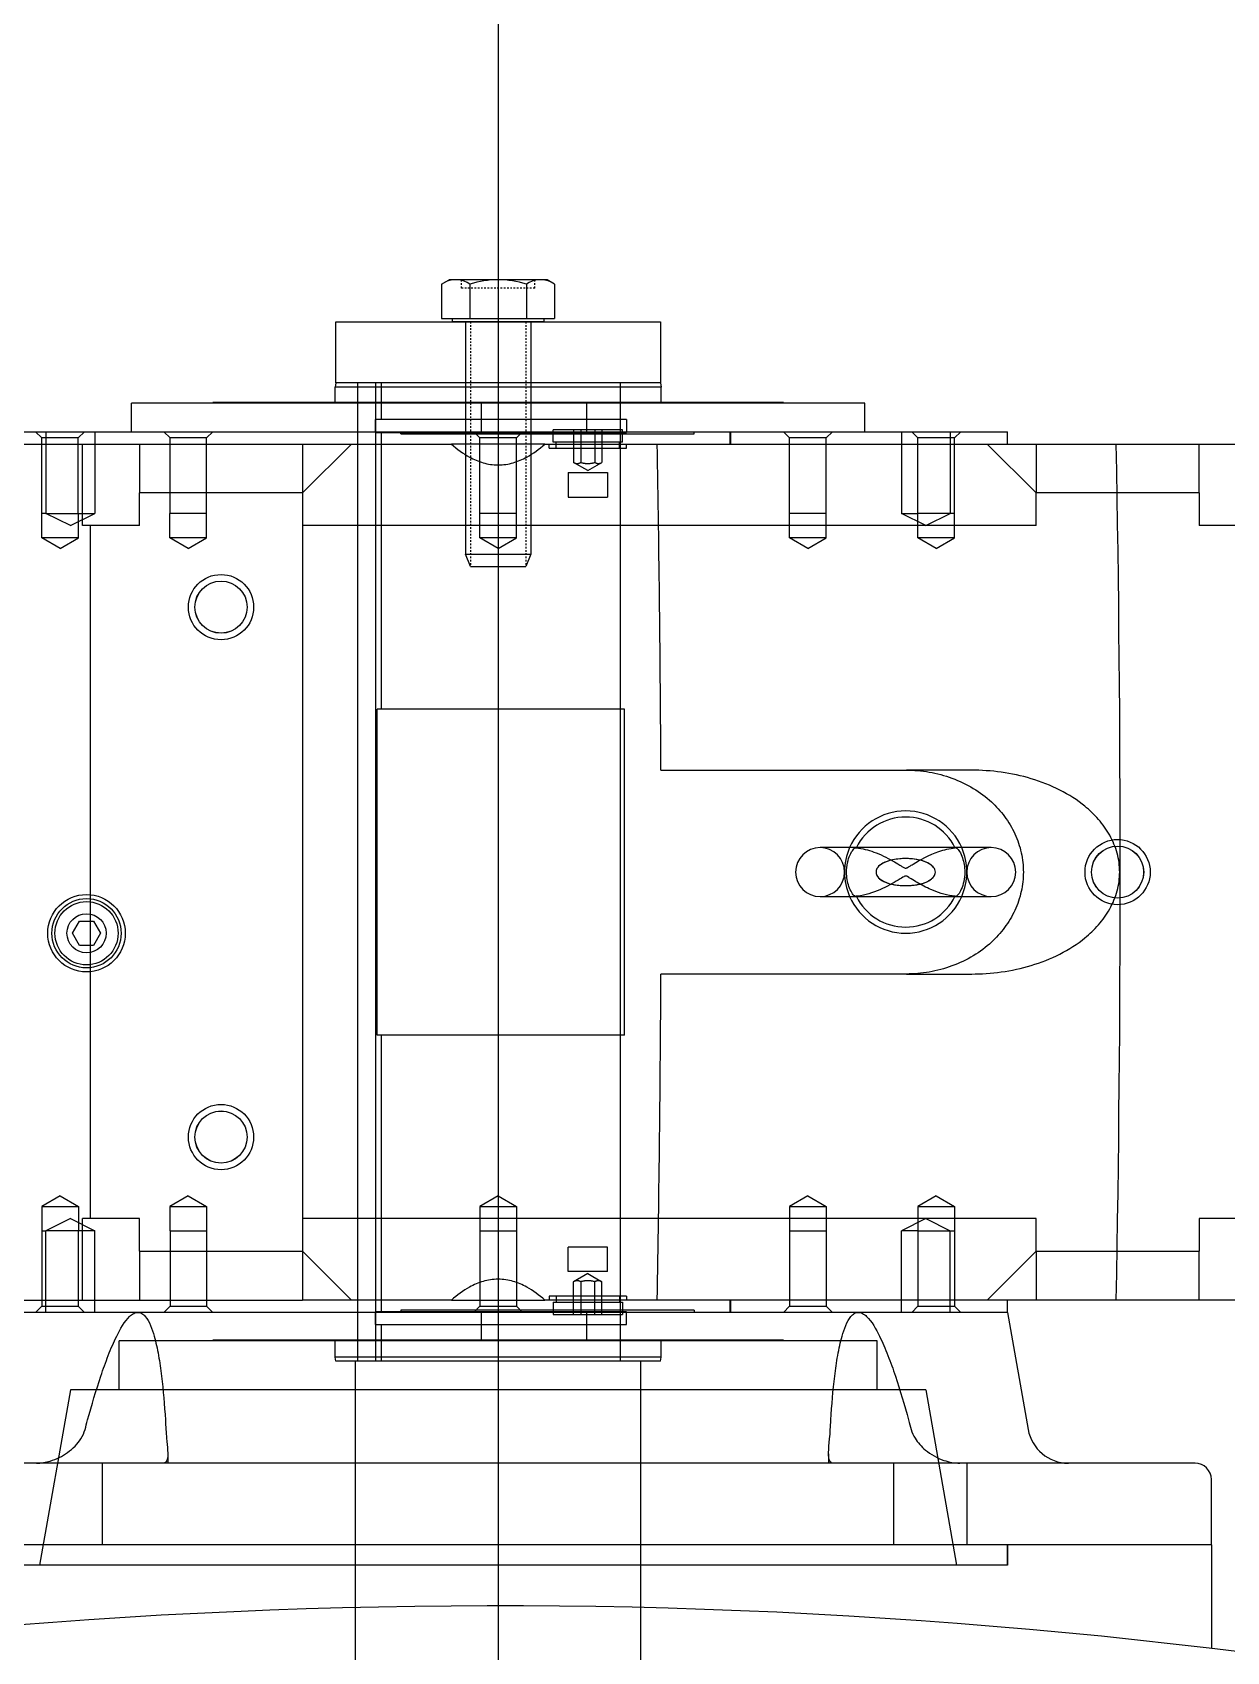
# Model space of a CAD drawing. Header units: millimetres. Extents: x 25096 to 30217, y 6541 to 10165.
# Drawn here: x 26855.1 to 26928.3, y 8556.1 to 8655.4 of the extents above; entities that cross this region are included whole.
import ezdxf

# ---------------------------------------------------------------- set-up
doc = ezdxf.new("R2010")
doc.units = ezdxf.units.MM
doc.linetypes.add('CENTER2', pattern=[1.125, 0.75, -0.125, 0.125, -0.125])
doc.linetypes.add('HIDDEN2', pattern=[0.1875, 0.125, -0.0625])
doc.layers.add('Equipment', color=123, linetype='Continuous')

# ---------------------------------------------------------------- blocks, each defined once
blk = doc.blocks.new('A$C6f4e16a3')
at = {"layer": 'Equipment'}
for p, q in [((1038.93, 3305.94), (1038.93, 689.74)), ((1025.07, 3251.38), (1026.93, 3252.45)), ((1025.07, 3251.38), (1025.07, 3242.93)), ((1050.93, 3252.45), (1026.93, 3252.45)), ((1032, 3251.38), (1032, 3242.93)), ((1045.86, 3251.38), (1045.86, 3242.93)), ((1052.79, 3251.38), (1050.93, 3252.45)), ((1052.79, 3251.38), (1052.79, 3242.93)), ((999.1, 3227.13), (999.1, 3242.13)), ((999.1, 3242.13), (1078.75, 3242.13)), ((1025.07, 3242.93), (1027.68, 3242.93)), ((1027.68, 3242.93), (1027.68, 3242.13)), ((1027.68, 3242.93), (1050.18, 3242.93)), ((1030.93, 3242.13), (1027.68, 3242.13)), ((1030.93, 3242.13), (1030.93, 3185.13)), ((1046.93, 3242.13), (1030.93, 3242.13)), ((1030.93, 3242.13), (1046.93, 3242.13)), ((1046.93, 3242.13), (1046.93, 3185.13)), ((1050.18, 3242.13), (1046.93, 3242.13)), ((1050.18, 3242.93), (1052.79, 3242.93)), ((1050.18, 3242.93), (1050.18, 3242.13)), ((1078.75, 3242.13), (1078.75, 3227.13)), ((999.1, 3227.13), (998.93, 3226.13)), ((1078.93, 3226.13), (998.93, 3226.13)), ((998.93, 3222.29), (998.93, 3226.13)), ((1078.75, 3227.13), (999.1, 3227.13)), ((1008.93, 2987.13), (1008.93, 3227.13)), ((1068.93, 2987.13), (1068.93, 3227.13)), ((1078.75, 3227.13), (1078.93, 3226.13)), ((1078.93, 3222.29), (1078.93, 3226.13)), ((1128.93, 3222.13), (948.93, 3222.13)), ((948.93, 3215.13), (948.93, 3222.13)), ((1108.93, 3222.29), (968.93, 3222.29)), ((968.93, 3222.13), (968.93, 3222.29)), ((1108.93, 3222.13), (1108.93, 3222.29)), ((1128.93, 3215.13), (1128.93, 3222.13)), ((913.93, 3215.13), (1163.93, 3215.13)), ((1163.93, 3212.13), (1163.93, 3215.13)), ((913.93, 3212.13), (990.93, 3212.13)), ((990.93, 3212.13), (990.93, 3107.13)), ((990.93, 3212.13), (1027.45, 3212.13)), ((1050.4, 3212.13), (1077.95, 3212.13)), ((1077.95, 3212.13), (1190.6, 3212.13)), ((1190.6, 3212.13), (1280.93, 3212.13)), ((1032.16, 3182.13), (1030.93, 3185.13)), ((1030.93, 3185.13), (1046.93, 3185.13)), ((1032.16, 3182.13), (1045.7, 3182.13)), ((1046.93, 3185.13), (1045.7, 3182.13)), ((1078.87, 3132.13), (1139.11, 3132.13)), ((1155.13, 3132.13), (1139.11, 3132.13)), ((1159.93, 3113.13), (1117.93, 3113.13)), ((990.93, 3107.13), (990.93, 3002.13)), ((1117.93, 3101.13), (1159.93, 3101.13)), ((934.46, 3092.13), (936.2, 3095.13)), ((936.2, 3095.13), (939.66, 3095.13)), ((939.66, 3095.13), (941.39, 3092.13)), ((936.2, 3089.13), (934.46, 3092.13)), ((941.39, 3092.13), (939.66, 3089.13)), ((939.66, 3089.13), (936.2, 3089.13)), ((1139.11, 3082.13), (1078.87, 3082.13)), ((1139.11, 3082.13), (1155.13, 3082.13)), ((913.93, 3002.13), (990.93, 3002.13)), ((950.54, 2999.13), (913.93, 2999.13)), ((1127.32, 2999.13), (950.54, 2999.13)), ((1027.45, 3002.13), (990.93, 3002.13)), ((1077.95, 3002.13), (1050.4, 3002.13)), ((1190.6, 3002.13), (1077.95, 3002.13)), ((1163.93, 2999.13), (1127.32, 2999.13)), ((1163.93, 2999.13), (1163.93, 3002.13)), ((1163.93, 2999.13), (1169, 2970.39)), ((1280.93, 3002.13), (1190.6, 3002.13)), ((1003.93, 880.13), (1003.93, 2987.13)), ((1073.93, 880.13), (1073.93, 2987.13)), ((1209.93, 2962.13), (867.93, 2962.13)), ((1213.93, 2942.13), (1213.93, 2958.13)), ((1213.93, 2942.13), (863.93, 2942.13)), ((1213.93, 2942.13), (863.93, 2942.13)), ((1163.93, 2942.13), (1163.93, 2937.13)), ((1163.93, 2937.13), (1163.93, 2942.13)), ((1213.93, 2942.13), (1213.93, 2916.67)), ((1163.93, 2937.13), (913.93, 2937.13)), ((1163.93, 2937.13), (913.93, 2937.13))]:
    blk.add_line(p, q, dxfattribs=at)
at = {"layer": 'Equipment', "linetype": 'CENTER2'}
blk.add_line((1038.93, 3255.24), (1038.93, 3178.2), dxfattribs=at)
at = {"layer": 'Equipment', "linetype": 'HIDDEN2'}
for p, q in [((1029.93, 3250.39), (1029.93, 3252.45)), ((1047.93, 3250.39), (1029.93, 3250.39)), ((1047.93, 3250.39), (1047.93, 3252.45)), ((1032.16, 3242.13), (1030.93, 3242.13)), ((1032.16, 3242.13), (1032.16, 3182.13)), ((1045.7, 3242.13), (1045.7, 3182.13)), ((1045.7, 3242.13), (1046.93, 3242.13))]:
    blk.add_line(p, q, dxfattribs=at)
at = {"layer": 'Equipment', "ltscale": 25.241371}
blk.add_line((1004.53, 2987.13), (1004.53, 3227.13), dxfattribs=at)
at = {"layer": 'Equipment', "ltscale": 21.770681}
for p, q in [((1010.31, 3218.13), (1010.31, 3227.13)), ((1068.93, 3218.13), (1068.93, 3227.13)), ((1010.31, 2987.13), (1010.31, 2996.13)), ((1068.93, 2987.13), (1068.93, 2996.13))]:
    blk.add_line(p, q, dxfattribs=at)
at = {"layer": 'Equipment', "ltscale": 13.332776}
for p, q in [((1034.74, 3222.13), (1034.74, 3215.13)), ((1060.71, 3215.13), (1060.71, 3222.13)), ((1034.74, 2999.13), (1034.74, 2992.13)), ((1060.71, 2992.13), (1060.71, 2999.13))]:
    blk.add_line(p, q, dxfattribs=at)
at = {"layer": 'Equipment', "ltscale": 5.999694}
for p, q in [((1008.74, 3218.13), (1008.74, 3214.98)), ((1070.43, 3218.13), (1070.43, 3214.98)), ((1008.74, 2999.28), (1008.74, 2996.13)), ((1070.43, 2996.13), (1070.43, 2999.28))]:
    blk.add_line(p, q, dxfattribs=at)
at = {"layer": 'Equipment', "ltscale": 25.565039}
for p, q in [((1070.43, 3218.13), (1008.74, 3218.13)), ((1008.74, 3214.98), (1070.43, 3214.98)), ((1070.43, 2999.28), (1008.74, 2999.28)), ((1008.74, 2996.13), (1070.43, 2996.13))]:
    blk.add_line(p, q, dxfattribs=at)
at = {"layer": 'Equipment', "ltscale": 4.05384}
for p, q in [((926.93, 3213.63), (925.43, 3215.13)), ((935.92, 3213.63), (937.43, 3215.13)), ((958.42, 3213.63), (956.91, 3215.13)), ((967.41, 3213.63), (968.91, 3215.13)), ((1034.43, 3213.63), (1032.93, 3215.13)), ((1043.42, 3213.63), (1044.93, 3215.13)), ((1110.45, 3213.63), (1108.94, 3215.13)), ((1119.44, 3213.63), (1120.94, 3215.13)), ((1141.93, 3213.63), (1140.43, 3215.13)), ((1150.92, 3213.63), (1152.43, 3215.13)), ((926.93, 3000.64), (925.43, 2999.13)), ((935.92, 3000.64), (937.43, 2999.13)), ((958.42, 3000.64), (956.91, 2999.13)), ((967.41, 3000.64), (968.91, 2999.13)), ((1034.43, 3000.64), (1032.93, 2999.13)), ((1043.42, 3000.64), (1044.93, 2999.13)), ((1110.45, 3000.64), (1108.94, 2999.13)), ((1119.44, 3000.64), (1120.94, 2999.13)), ((1141.93, 3000.64), (1140.43, 2999.13)), ((1150.92, 3000.64), (1152.43, 2999.13))]:
    blk.add_line(p, q, dxfattribs=at)
at = {"layer": 'Equipment', "ltscale": 22.772873}
for p, q in [((935.92, 3213.63), (926.93, 3213.63)), ((967.41, 3213.63), (958.42, 3213.63)), ((1043.42, 3213.63), (1034.43, 3213.63)), ((1119.44, 3213.63), (1110.45, 3213.63)), ((1150.92, 3213.63), (1141.93, 3213.63)), ((926.93, 3000.64), (935.92, 3000.64)), ((958.42, 3000.64), (967.41, 3000.64)), ((1034.43, 3000.64), (1043.42, 3000.64)), ((1110.45, 3000.64), (1119.44, 3000.64)), ((1141.93, 3000.64), (1150.92, 3000.64))]:
    blk.add_line(p, q, dxfattribs=at)
at = {"layer": 'Equipment', "ltscale": 22.369375}
for p, q in [((926.93, 3195.13), (926.93, 3213.63)), ((935.92, 3195.13), (935.92, 3213.63)), ((958.42, 3195.13), (958.42, 3213.63)), ((967.41, 3195.13), (967.41, 3213.63)), ((1034.43, 3195.13), (1034.43, 3213.63)), ((1043.42, 3195.13), (1043.42, 3213.63)), ((1110.45, 3195.13), (1110.45, 3213.63)), ((1119.44, 3195.13), (1119.44, 3213.63)), ((1141.93, 3195.13), (1141.93, 3213.63)), ((1150.92, 3195.13), (1150.92, 3213.63)), ((926.93, 3019.13), (926.93, 3000.64)), ((935.92, 3019.13), (935.92, 3000.64)), ((958.42, 3019.13), (958.42, 3000.64)), ((967.41, 3019.13), (967.41, 3000.64)), ((1034.43, 3019.13), (1034.43, 3000.64)), ((1043.42, 3019.13), (1043.42, 3000.64)), ((1110.45, 3019.13), (1110.45, 3000.64)), ((1119.44, 3019.13), (1119.44, 3000.64)), ((1141.93, 3019.13), (1141.93, 3000.64)), ((1150.92, 3019.13), (1150.92, 3000.64))]:
    blk.add_line(p, q, dxfattribs=at)
at = {"layer": 'Equipment', "ltscale": 24.189648}
for p, q in [((927.98, 3215.13), (927.98, 3195.13)), ((939.98, 3215.13), (939.98, 3195.13)), ((1137.88, 3215.13), (1137.88, 3195.13)), ((1149.88, 3215.13), (1149.88, 3195.13)), ((936.93, 3192.13), (936.93, 3212.13)), ((990.93, 3200.13), (950.93, 3200.13)), ((1210.93, 3200.13), (1170.93, 3200.13)), ((927.98, 2999.13), (927.98, 3019.13)), ((936.93, 3002.13), (936.93, 3022.13)), ((939.98, 2999.13), (939.98, 3019.13)), ((1137.88, 2999.13), (1137.88, 3019.13)), ((1149.88, 2999.13), (1149.88, 3019.13)), ((950.93, 3014.13), (990.93, 3014.13)), ((1170.93, 3014.13), (1210.93, 3014.13)), ((941.86, 2942.13), (941.86, 2962.13)), ((1135.99, 2942.13), (1135.99, 2962.13)), ((1153.99, 2942.13), (1153.99, 2962.13))]:
    blk.add_line(p, q, dxfattribs=at)
at = {"layer": 'Equipment', "ltscale": 25.250269}
for p, q in [((1010.31, 3147.13), (1010.31, 3214.98)), ((1068.93, 3147.13), (1068.93, 3214.98)), ((1010.31, 2999.28), (1010.31, 3067.13)), ((1068.93, 2999.28), (1068.93, 3067.13))]:
    blk.add_line(p, q, dxfattribs=at)
at = {"layer": 'Equipment', "ltscale": 0.952248}
for p, q in [((1015.04, 3214.63), (1015.04, 3215.13)), ((1087.04, 3214.63), (1087.04, 3215.13)), ((1015.04, 2999.63), (1015.04, 2999.13)), ((1087.04, 2999.63), (1087.04, 2999.13))]:
    blk.add_line(p, q, dxfattribs=at)
at = {"layer": 'Equipment', "ltscale": 24.87077}
for p, q in [((1015.04, 3214.63), (1087.04, 3214.63)), ((1087.04, 2999.63), (1015.04, 2999.63))]:
    blk.add_line(p, q, dxfattribs=at)
at = {"layer": 'Equipment', "ltscale": 25.837965}
for p, q in [((1069.43, 3215.63), (1052.43, 3215.63)), ((1069.43, 3212.63), (1052.43, 3212.63)), ((1052.43, 3001.63), (1069.43, 3001.63)), ((1052.43, 2998.63), (1069.43, 2998.63))]:
    blk.add_line(p, q, dxfattribs=at)
at = {"layer": 'Equipment', "ltscale": 5.71399}
for p, q in [((1052.43, 3212.63), (1052.43, 3215.63)), ((1069.43, 3212.63), (1069.43, 3215.63)), ((1095.84, 3212.13), (1095.84, 3215.13)), ((1096.04, 3212.13), (1096.04, 3215.13)), ((1052.43, 3001.63), (1052.43, 2998.63)), ((1069.43, 3001.63), (1069.43, 2998.63)), ((1095.84, 2999.13), (1095.84, 3002.13)), ((1096.04, 2999.13), (1096.04, 3002.13))]:
    blk.add_line(p, q, dxfattribs=at)
at = {"layer": 'Equipment', "ltscale": 19.351717}
for p, q in [((1057.46, 3215.63), (1057.46, 3207.63)), ((1059.2, 3215.63), (1059.2, 3207.63)), ((1062.66, 3215.63), (1062.66, 3207.63)), ((1064.39, 3215.63), (1064.39, 3207.63)), ((950.93, 3192.13), (950.93, 3200.13)), ((1170.93, 3192.13), (1170.93, 3200.13)), ((1210.93, 3200.13), (1210.93, 3192.13)), ((950.93, 3014.13), (950.93, 3022.13)), ((1170.93, 3014.13), (1170.93, 3022.13)), ((1210.93, 3022.13), (1210.93, 3014.13)), ((1057.46, 2998.63), (1057.46, 3006.63)), ((1059.2, 3006.63), (1059.2, 2998.63)), ((1062.66, 2998.63), (1062.66, 3006.63)), ((1064.39, 2998.63), (1064.39, 3006.63))]:
    blk.add_line(p, q, dxfattribs=at)
at = {"layer": 'Equipment', "ltscale": 24.248844}
for p, q in [((950.93, 3212.13), (950.93, 3200.13)), ((1170.93, 3212.13), (1170.93, 3200.13)), ((1210.93, 3200.13), (1210.93, 3212.13)), ((950.93, 3014.13), (950.93, 3002.13)), ((1170.93, 3014.13), (1170.93, 3002.13)), ((1210.93, 3002.13), (1210.93, 3014.13))]:
    blk.add_line(p, q, dxfattribs=at)
at = {"layer": 'Equipment', "ltscale": 27.367462}
for p, q in [((1002.93, 3212.13), (990.93, 3200.13)), ((1170.93, 3200.13), (1158.93, 3212.13)), ((990.93, 3014.13), (1002.93, 3002.13)), ((1158.93, 3002.13), (1170.93, 3014.13))]:
    blk.add_line(p, q, dxfattribs=at)
at = {"layer": 'Equipment', "ltscale": 23.405865}
for p, q in [((1050.4, 3212.13), (1027.45, 3212.13)), ((1027.45, 3002.13), (1050.4, 3002.13))]:
    blk.add_line(p, q, dxfattribs=at)
at = {"layer": 'Equipment', "ltscale": 1.904597}
for p, q in [((1051.43, 3211.13), (1051.43, 3212.13)), ((1070.43, 3211.13), (1070.43, 3212.13)), ((1051.43, 3003.13), (1051.43, 3002.13)), ((1070.43, 3003.13), (1070.43, 3002.13))]:
    blk.add_line(p, q, dxfattribs=at)
at = {"layer": 'Equipment', "ltscale": 24.064772}
for p, q in [((1051.43, 3211.13), (1070.43, 3211.13)), ((1070.43, 3003.13), (1051.43, 3003.13))]:
    blk.add_line(p, q, dxfattribs=at)
at = {"layer": 'Equipment', "ltscale": 2.856945}
for p, q in [((1053.18, 3211.13), (1053.18, 3212.63)), ((1068.68, 3211.13), (1068.68, 3212.63)), ((1053.18, 3003.13), (1053.18, 3001.63)), ((1068.68, 3003.13), (1068.68, 3001.63))]:
    blk.add_line(p, q, dxfattribs=at)
at = {"layer": 'Equipment', "ltscale": 7.618686}
for p, q in [((1060.93, 3205.63), (1057.46, 3207.63)), ((1060.93, 3205.63), (1064.39, 3207.63)), ((1060.93, 3008.63), (1057.46, 3006.63)), ((1060.93, 3008.63), (1064.39, 3006.63))]:
    blk.add_line(p, q, dxfattribs=at)
at = {"layer": 'Equipment', "ltscale": 24.318085}
for p, q in [((1056.13, 3205.13), (1065.73, 3205.13)), ((1056.13, 3199.13), (1065.73, 3199.13)), ((1065.73, 3015.13), (1056.13, 3015.13)), ((1065.73, 3009.13), (1056.13, 3009.13))]:
    blk.add_line(p, q, dxfattribs=at)
at = {"layer": 'Equipment', "ltscale": 11.42808}
for p, q in [((1056.13, 3205.13), (1056.13, 3199.13)), ((1065.73, 3205.13), (1065.73, 3199.13)), ((926.93, 3189.13), (926.93, 3195.13)), ((935.93, 3189.13), (935.93, 3195.13)), ((958.41, 3189.13), (958.41, 3195.13)), ((967.41, 3189.13), (967.41, 3195.13)), ((1034.43, 3189.13), (1034.43, 3195.13)), ((1043.43, 3189.13), (1043.43, 3195.13)), ((1110.44, 3189.13), (1110.44, 3195.13)), ((1119.44, 3189.13), (1119.44, 3195.13)), ((1141.93, 3189.13), (1141.93, 3195.13)), ((1150.93, 3189.13), (1150.93, 3195.13)), ((926.93, 3025.13), (926.93, 3019.13)), ((935.93, 3025.13), (935.93, 3019.13)), ((958.41, 3025.13), (958.41, 3019.13)), ((967.41, 3025.13), (967.41, 3019.13)), ((1034.43, 3025.13), (1034.43, 3019.13)), ((1043.43, 3025.13), (1043.43, 3019.13)), ((1110.44, 3025.13), (1110.44, 3019.13)), ((1119.44, 3025.13), (1119.44, 3019.13)), ((1141.93, 3025.13), (1141.93, 3019.13)), ((1150.93, 3025.13), (1150.93, 3019.13)), ((1056.13, 3009.13), (1056.13, 3015.13)), ((1065.73, 3009.13), (1065.73, 3015.13))]:
    blk.add_line(p, q, dxfattribs=at)
at = {"layer": 'Equipment', "ltscale": 5.971949}
for p, q in [((927.98, 3195.13), (926.93, 3195.13)), ((926.93, 3019.13), (927.98, 3019.13))]:
    blk.add_line(p, q, dxfattribs=at)
at = {"layer": 'Equipment', "ltscale": 22.798204}
for p, q in [((927.98, 3195.13), (939.98, 3195.13)), ((967.41, 3195.13), (958.41, 3195.13)), ((1043.43, 3195.13), (1034.43, 3195.13)), ((1119.44, 3195.13), (1110.44, 3195.13)), ((1150.93, 3195.13), (1141.93, 3195.13)), ((935.93, 3189.13), (926.93, 3189.13)), ((967.41, 3189.13), (958.41, 3189.13)), ((1043.43, 3189.13), (1034.43, 3189.13)), ((1119.44, 3189.13), (1110.44, 3189.13)), ((1150.93, 3189.13), (1141.93, 3189.13)), ((926.93, 3025.13), (935.93, 3025.13)), ((958.41, 3025.13), (967.41, 3025.13)), ((1034.43, 3025.13), (1043.43, 3025.13)), ((1110.44, 3025.13), (1119.44, 3025.13)), ((1141.93, 3025.13), (1150.93, 3025.13)), ((939.98, 3019.13), (927.98, 3019.13)), ((958.41, 3019.13), (967.41, 3019.13)), ((1034.43, 3019.13), (1043.43, 3019.13)), ((1110.44, 3019.13), (1119.44, 3019.13)), ((1141.93, 3019.13), (1150.93, 3019.13))]:
    blk.add_line(p, q, dxfattribs=at)
at = {"layer": 'Equipment', "ltscale": 12.776993}
for p, q in [((933.98, 3192.13), (927.98, 3195.13)), ((933.98, 3192.13), (939.98, 3195.13)), ((1143.88, 3192.13), (1137.88, 3195.13)), ((1143.88, 3192.13), (1149.88, 3195.13)), ((933.98, 3022.13), (927.98, 3019.13)), ((933.98, 3022.13), (939.98, 3019.13)), ((1143.88, 3022.13), (1137.88, 3019.13)), ((1143.88, 3022.13), (1149.88, 3019.13))]:
    blk.add_line(p, q, dxfattribs=at)
at = {"layer": 'Equipment', "ltscale": 14.166053}
for p, q in [((1137.88, 3195.13), (1141.93, 3195.13)), ((1141.93, 3019.13), (1137.88, 3019.13))]:
    blk.add_line(p, q, dxfattribs=at)
at = {"layer": 'Equipment', "ltscale": 22.577003}
for p, q in [((950.93, 3192.13), (936.93, 3192.13)), ((950.93, 3022.13), (936.93, 3022.13))]:
    blk.add_line(p, q, dxfattribs=at)
at = {"layer": 'Equipment', "ltscale": 25.7015}
blk.add_line((938.93, 3022.13), (938.93, 3192.13), dxfattribs=at)
at = {"layer": 'Equipment', "ltscale": 25.612568}
for p, q in [((1170.93, 3192.13), (990.93, 3192.13)), ((1170.93, 3022.13), (990.93, 3022.13))]:
    blk.add_line(p, q, dxfattribs=at)
at = {"layer": 'Equipment', "ltscale": 26.050388}
for p, q in [((1280.93, 3192.13), (1210.93, 3192.13)), ((1280.93, 3022.13), (1210.93, 3022.13))]:
    blk.add_line(p, q, dxfattribs=at)
at = {"layer": 'Equipment', "ltscale": 9.896994}
for p, q in [((931.43, 3186.53), (926.93, 3189.13)), ((931.43, 3186.53), (935.93, 3189.13)), ((962.91, 3186.53), (958.41, 3189.13)), ((962.91, 3186.53), (967.41, 3189.13)), ((1038.93, 3186.53), (1034.43, 3189.13)), ((1038.93, 3186.53), (1043.43, 3189.13)), ((1114.94, 3186.53), (1110.44, 3189.13)), ((1114.94, 3186.53), (1119.44, 3189.13)), ((1146.43, 3186.53), (1141.93, 3189.13)), ((1146.43, 3186.53), (1150.93, 3189.13)), ((931.43, 3027.73), (926.93, 3025.13)), ((931.43, 3027.73), (935.93, 3025.13)), ((962.91, 3027.73), (958.41, 3025.13)), ((962.91, 3027.73), (967.41, 3025.13)), ((1038.93, 3027.73), (1034.43, 3025.13)), ((1038.93, 3027.73), (1043.43, 3025.13)), ((1114.94, 3027.73), (1110.44, 3025.13)), ((1114.94, 3027.73), (1119.44, 3025.13)), ((1146.43, 3027.73), (1141.93, 3025.13)), ((1146.43, 3027.73), (1150.93, 3025.13))]:
    blk.add_line(p, q, dxfattribs=at)
at = {"layer": 'Equipment', "ltscale": 25.80229}
for p, q in [((1009.26, 3067.13), (1009.26, 3147.13)), ((1069.93, 3067.13), (1069.93, 3147.13))]:
    blk.add_line(p, q, dxfattribs=at)
at = {"layer": 'Equipment', "ltscale": 25.116791}
for p, q in [((1069.93, 3147.13), (1009.26, 3147.13)), ((1069.93, 3067.13), (1009.26, 3067.13))]:
    blk.add_line(p, q, dxfattribs=at)
at = {"layer": 'Equipment', "ltscale": 25.24087}
blk.add_line((1131.93, 2992.13), (945.93, 2992.13), dxfattribs=at)
at = {"layer": 'Equipment', "ltscale": 29.027576}
for p, q in [((945.93, 2980.13), (945.93, 2992.13)), ((1131.93, 2980.13), (1131.93, 2992.13))]:
    blk.add_line(p, q, dxfattribs=at)
at = {"layer": 'Equipment', "ltscale": 25.331339}
for p, q in [((1108.93, 2992.33), (968.93, 2992.33)), ((1078.93, 2988.13), (998.93, 2988.13))]:
    blk.add_line(p, q, dxfattribs=at)
at = {"layer": 'Equipment', "ltscale": 0.380839}
for p, q in [((968.93, 2992.13), (968.93, 2992.33)), ((1108.93, 2992.13), (1108.93, 2992.33))]:
    blk.add_line(p, q, dxfattribs=at)
at = {"layer": 'Equipment', "ltscale": 7.999626}
for p, q in [((998.93, 2988.13), (998.93, 2992.33)), ((1078.93, 2988.13), (1078.93, 2992.33))]:
    blk.add_line(p, q, dxfattribs=at)
at = {"layer": 'Equipment', "ltscale": 1.93398}
for p, q in [((999.1, 2987.13), (998.93, 2988.13)), ((1078.75, 2987.13), (1078.93, 2988.13))]:
    blk.add_line(p, q, dxfattribs=at)
at = {"layer": 'Equipment', "ltscale": 25.219673}
blk.add_line((1078.75, 2987.13), (999.1, 2987.13), dxfattribs=at)
at = {"layer": 'Equipment', "ltscale": 26.405022}
for p, q in [((934.01, 2980.13), (926.43, 2937.13)), ((1143.85, 2980.13), (1151.43, 2937.13))]:
    blk.add_line(p, q, dxfattribs=at)
at = {"layer": 'Equipment', "ltscale": 25.311543}
blk.add_line((1143.85, 2980.13), (934.01, 2980.13), dxfattribs=at)
at = {"layer": 'Equipment', "ltscale": 4.438938}
for p, q in [((957.86, 2964.46), (957.86, 2962.13)), ((1119.99, 2964.46), (1119.99, 2962.13))]:
    blk.add_line(p, q, dxfattribs=at)
at = {"layer": 'Equipment', "ltscale": 24.318085}
for centre, radius in [((970.93, 3172.13), 8), ((970.93, 3172.13), 6.4), ((1190.93, 3107.13), 8), ((1190.93, 3107.13), 6.4), ((937.93, 3092.13), 4.8), ((970.93, 3042.13), 8), ((970.93, 3042.13), 6.4)]:
    blk.add_circle(centre, radius, dxfattribs=at)
at = {"layer": 'Equipment', "ltscale": 24.299088}
for centre in [(970.93, 3172.13), (1190.93, 3107.13), (970.93, 3042.13)]:
    blk.add_circle(centre, 6.39, dxfattribs=at)
at = {"layer": 'Equipment'}
for radius in [9.5, 8.5]:
    blk.add_circle((937.93, 3092.13), radius, dxfattribs=at)
at = {"layer": 'Equipment', "ltscale": 26.175716}
blk.add_circle((937.93, 3092.13), 7.75, dxfattribs=at)
at = {"layer": 'Equipment'}
for centre, radius, start, end in [((1028.53, 3246.33), 6.12, 55.5531, 115.5531), ((1038.93, 3229.54), 22.91, 72.3875, 107.6125), ((1049.32, 3246.33), 6.12, 64.4469, 124.4469), ((1138.93, 3107.13), 15, 23.5782, 156.4218), ((1138.93, 3107.13), 13.5, 26.3878, 153.6122), ((1117.93, 3107.13), 6, 90, 270), ((1159.93, 3107.13), 6, 270, 90), ((1138.93, 3107.13), 15, 203.5782, 336.4218), ((1138.93, 3107.13), 13.5, 206.3878, 333.6122), ((1178.84, 2972.13), 10, 190, 270), ((1209.93, 2958.13), 4, 0, 90), ((1038.93, 1458.23), 1468.9, 62.95796, 107.5529)]:
    blk.add_arc(centre, radius, start, end, dxfattribs=at)
at = {"layer": 'Equipment', "ltscale": 22.798204}
for centre, start, end in [((1117.93, 3107.13), 270, 90), ((1159.93, 3107.13), 90, 270)]:
    blk.add_arc(centre, 6, start, end, dxfattribs=at)
at = {"layer": 'Equipment', "ltscale": 11.757121}
for start, end in [(156.4218, 180), (0, 23.5782), (180, 203.5782), (336.4218, 0)]:
    blk.add_arc((1138.93, 3107.13), 15, start, end, dxfattribs=at)
at = {"layer": 'Equipment', "ltscale": 0.127254}
for start, end in [(153.6122, 153.896), (26.104, 26.3878), (206.104, 206.3878), (333.6122, 333.896)]:
    blk.add_arc((1138.93, 3107.13), 13.5, start, end, dxfattribs=at)
at = {"layer": 'Equipment'}
for centre, start_param, end_param in [((902.6, 3107.13), 1.595799, 1.67599), ((1015.25, 3107.13), 1.465602, 1.67599), ((902.6, 3107.13), 1.465602, 1.545794)]:
    blk.add_ellipse(centre, major_axis=(0, -1000), ratio=0.176327, start_param=start_param, end_param=end_param, dxfattribs=at)
for points, knots in [([(1027.45, 3212.13), (1028.87, 3210.89), (1030.35, 3209.81), (1032.98, 3208.36), (1034.08, 3207.88), (1036.41, 3207.2), (1037.63, 3207.01), (1040.23, 3207.01), (1041.45, 3207.2), (1043.77, 3207.88), (1044.88, 3208.36), (1047.51, 3209.81), (1048.99, 3210.89), (1050.4, 3212.13)], [-4.478311, -4.478311, -4.478311, -4.478311, -3.905022, -3.905022, -3.51452, -3.51452, -3.124018, -3.124018, -2.733515, -2.733515, -2.343013, -2.343013, -1.769724, -1.769724, -1.769724, -1.769724]), ([(1139.11, 3132.13), (1140.93, 3132.13), (1142.82, 3131.98), (1146.59, 3131.33), (1148.48, 3130.83), (1152.11, 3129.5), (1153.87, 3128.66), (1157.13, 3126.69), (1158.63, 3125.56), (1161.11, 3123.27), (1162.21, 3122.07), (1164.16, 3119.45), (1165.01, 3118.02), (1166.4, 3115.03), (1166.93, 3113.46), (1167.63, 3110.29), (1167.8, 3108.69), (1167.8, 3105.57), (1167.63, 3103.97), (1166.93, 3100.8), (1166.4, 3099.23), (1165.01, 3096.24), (1164.16, 3094.81), (1162.21, 3092.19), (1161.11, 3090.99), (1158.63, 3088.7), (1157.13, 3087.57), (1153.87, 3085.6), (1152.11, 3084.76), (1148.48, 3083.43), (1146.59, 3082.93), (1142.82, 3082.28), (1140.93, 3082.13), (1139.11, 3082.13)], [8.153004, 8.153004, 8.153004, 8.153004, 8.698513, 8.698513, 9.244022, 9.244022, 9.78953, 9.78953, 10.335039, 10.335039, 10.802456, 10.802456, 11.269873, 11.269873, 11.737291, 11.737291, 12.204708, 12.204708, 12.672125, 12.672125, 13.139543, 13.139543, 13.60696, 13.60696, 14.074377, 14.074377, 14.619886, 14.619886, 15.165395, 15.165395, 15.710903, 15.710903, 16.256412, 16.256412, 16.256412, 16.256412]), ([(1155.13, 3082.13), (1157.48, 3082.13), (1159.92, 3082.29), (1164.85, 3082.97), (1167.33, 3083.5), (1174.59, 3085.68), (1179.18, 3087.95), (1184.06, 3091.94), (1185.2, 3093.01), (1187.28, 3095.4), (1188.22, 3096.7), (1189.78, 3099.49), (1190.4, 3100.97), (1191.23, 3104.02), (1191.44, 3105.58), (1191.44, 3108.68), (1191.23, 3110.24), (1190.4, 3113.29), (1189.78, 3114.77), (1188.22, 3117.56), (1187.28, 3118.86), (1185.2, 3121.25), (1184.06, 3122.33), (1179.18, 3126.31), (1174.59, 3128.58), (1167.33, 3130.76), (1164.85, 3131.29), (1159.92, 3131.97), (1157.48, 3132.13), (1155.13, 3132.13)], [-9.692573, -9.692573, -9.692573, -9.692573, -8.945232, -8.945232, -8.197891, -8.197891, -6.703208, -6.703208, -6.238978, -6.238978, -5.774747, -5.774747, -5.310517, -5.310517, -4.846287, -4.846287, -4.382056, -4.382056, -3.917826, -3.917826, -3.453595, -3.453595, -2.989365, -2.989365, -1.494683, -1.494683, -0.747341, -0.747341, 0, 0, 0, 0]), ([(1050.4, 3002.13), (1048.99, 3003.37), (1047.51, 3004.45), (1044.88, 3005.9), (1043.77, 3006.38), (1041.45, 3007.06), (1040.23, 3007.26), (1037.63, 3007.26), (1036.41, 3007.06), (1034.08, 3006.38), (1032.98, 3005.9), (1030.35, 3004.45), (1028.87, 3003.37), (1027.45, 3002.13)], [1.769724, 1.769724, 1.769724, 1.769724, 2.343013, 2.343013, 2.733515, 2.733515, 3.124018, 3.124018, 3.51452, 3.51452, 3.905022, 3.905022, 4.478311, 4.478311, 4.478311, 4.478311]), ([(937.57, 2970.39), (937.78, 2971.17), (937.99, 2971.95), (939.21, 2976.38), (940.28, 2979.99), (942.03, 2985.2), (942.63, 2986.9), (943.92, 2990.2), (944.59, 2991.8), (946.18, 2995.01), (947.29, 2996.96), (948.81, 2998.4), (949.15, 2998.67), (949.85, 2999.03), (950.21, 2999.13), (950.54, 2999.13)], [1.873609, 1.873609, 1.873609, 1.873609, 2.095593, 2.095593, 3.14339, 3.14339, 3.667288, 3.667288, 4.191186, 4.191186, 4.777471, 4.777471, 4.918254, 4.918254, 5.059038, 5.059038, 5.059038, 5.059038]), ([(950.54, 2999.13), (950.87, 2999.13), (951.21, 2999.03), (951.84, 2998.67), (952.12, 2998.4), (953.34, 2996.96), (954.04, 2995.01), (954.96, 2991.8), (955.3, 2990.2), (955.88, 2986.9), (956.13, 2985.2), (956.77, 2979.99), (957.06, 2976.38), (957.33, 2971.95), (957.37, 2971.17), (957.41, 2970.39)], [5.059032, 5.059032, 5.059032, 5.059032, 5.199815, 5.199815, 5.340599, 5.340599, 5.926883, 5.926883, 6.45078, 6.45078, 6.974678, 6.974678, 8.022473, 8.022473, 8.244461, 8.244461, 8.244461, 8.244461]), ([(1120.44, 2970.39), (1120.48, 2971.17), (1120.53, 2971.95), (1120.79, 2976.38), (1121.09, 2979.99), (1121.73, 2985.2), (1121.97, 2986.9), (1122.56, 2990.2), (1122.9, 2991.8), (1123.82, 2995.01), (1124.52, 2996.96), (1125.74, 2998.4), (1126.02, 2998.67), (1126.64, 2999.03), (1126.98, 2999.13), (1127.32, 2999.13)], [1.873603, 1.873603, 1.873603, 1.873603, 2.09559, 2.09559, 3.143385, 3.143385, 3.667283, 3.667283, 4.191181, 4.191181, 4.777464, 4.777464, 4.918248, 4.918248, 5.059032, 5.059032, 5.059032, 5.059032]), ([(1127.32, 2999.13), (1127.65, 2999.13), (1128.01, 2999.03), (1128.71, 2998.67), (1129.05, 2998.4), (1130.57, 2996.96), (1131.68, 2995.01), (1133.26, 2991.8), (1133.94, 2990.2), (1135.22, 2986.9), (1135.83, 2985.2), (1137.57, 2979.99), (1138.64, 2976.38), (1139.87, 2971.95), (1140.08, 2971.17), (1140.28, 2970.39)], [5.059038, 5.059038, 5.059038, 5.059038, 5.199822, 5.199822, 5.340606, 5.340606, 5.92689, 5.92689, 6.450788, 6.450788, 6.974687, 6.974687, 8.022483, 8.022483, 8.244467, 8.244467, 8.244467, 8.244467]), ([(925.65, 2962.13), (926.78, 2962.13), (927.92, 2962.31), (930.54, 2963.1), (931.99, 2963.83), (934.62, 2965.71), (935.75, 2966.86), (937, 2968.82), (937.36, 2969.59), (937.57, 2970.39)], [1.602926, 1.602926, 1.602926, 1.602926, 1.960278, 1.960278, 2.443768, 2.443768, 2.94766, 2.94766, 3.23256, 3.23256, 3.23256, 3.23256]), ([(957.41, 2970.39), (957.45, 2969.63), (957.51, 2968.91), (957.68, 2967.18), (957.78, 2966.2), (957.9, 2964.29), (957.87, 2963.4), (957.47, 2962.38), (957.19, 2962.13), (956.8, 2962.13)], [3.634266, 3.634266, 3.634266, 3.634266, 3.904694, 3.904694, 4.327876, 4.327876, 4.852991, 4.852991, 5.256885, 5.256885, 5.256885, 5.256885]), ([(1121.06, 2962.13), (1120.72, 2962.13), (1120.46, 2962.31), (1120.06, 2963.1), (1119.98, 2963.83), (1120.02, 2965.71), (1120.15, 2966.86), (1120.34, 2968.82), (1120.4, 2969.59), (1120.44, 2970.39)], [1.602926, 1.602926, 1.602926, 1.602926, 1.960278, 1.960278, 2.443768, 2.443768, 2.94766, 2.94766, 3.23256, 3.23256, 3.23256, 3.23256]), ([(1140.28, 2970.39), (1140.49, 2969.63), (1140.82, 2968.91), (1141.88, 2967.18), (1142.76, 2966.2), (1145.07, 2964.29), (1146.62, 2963.4), (1149.57, 2962.38), (1150.9, 2962.13), (1152.2, 2962.13)], [3.634266, 3.634266, 3.634266, 3.634266, 3.904694, 3.904694, 4.327876, 4.327876, 4.852991, 4.852991, 5.256885, 5.256885, 5.256885, 5.256885])]:
    blk.add_open_spline(points, degree=3, knots=knots, dxfattribs=at)
at = {"layer": 'Equipment', "ltscale": 6.699291}
for points, weights in [([(1057.46, 3207.63), (1058.33, 3207.13), (1059.2, 3207.63)], [3.67949192432, 4.24871130596, 3.6794919243]), ([(1059.2, 3207.63), (1060.93, 3207.13), (1062.66, 3207.63)], [3.6794919243, 4.24871130596, 3.6794919243]), ([(1062.66, 3207.63), (1063.53, 3207.13), (1064.39, 3207.63)], [3.6794919243, 4.24871130596, 3.67949192432]), ([(1059.2, 3006.63), (1058.33, 3007.13), (1057.46, 3006.63)], [3.6794919243, 4.24871130596, 3.67949192432]), ([(1062.66, 3006.63), (1060.93, 3007.13), (1059.2, 3006.63)], [3.6794919243, 4.24871130596, 3.6794919243]), ([(1064.39, 3006.63), (1063.53, 3007.13), (1062.66, 3006.63)], [3.67949192432, 4.24871130596, 3.6794919243])]:
    blk.add_rational_spline(points, weights, degree=2, dxfattribs=at)
at = {"layer": 'Equipment', "ltscale": 25.570152}
for points in [[(1124.42, 3107.13), (1124.42, 3107.91), (1124.5, 3108.69), (1124.81, 3110.13), (1125.03, 3110.79), (1125.52, 3111.89), (1125.79, 3112.32), (1126.26, 3112.92), (1126.46, 3113.08), (1126.69, 3113.14), (1126.76, 3113.12), (1126.81, 3113.07)], [(1153.44, 3107.13), (1153.44, 3106.35), (1153.35, 3105.57), (1153.05, 3104.13), (1152.83, 3103.47), (1152.33, 3102.38), (1152.07, 3101.94), (1151.6, 3101.34), (1151.4, 3101.18), (1151.16, 3101.12), (1151.1, 3101.14), (1151.05, 3101.19)]]:
    blk.add_open_spline(points, degree=3, knots=[0, 0, 0, 0, 0.23457, 0.23457, 0.469235, 0.469235, 0.6999, 0.6999, 0.929332, 0.929332, 1.063953, 1.063953, 1.063953, 1.063953], dxfattribs=at)
at = {"layer": 'Equipment', "ltscale": 25.669466}
blk.add_open_spline([(1126.81, 3113.07), (1128.3, 3112.93), (1129.75, 3112.55), (1132.74, 3111.48), (1134.27, 3110.72), (1136.32, 3109.56), (1136.84, 3109.25), (1137.75, 3108.68), (1137.94, 3108.57), (1138.37, 3108.3), (1138.54, 3108.21), (1138.76, 3108.12), (1138.83, 3108.11), (1138.98, 3108.1), (1139.06, 3108.11), (1139.23, 3108.17), (1139.3, 3108.21), (1139.53, 3108.33), (1139.7, 3108.43), (1140.13, 3108.7), (1140.41, 3108.87), (1142.46, 3110.13), (1144.69, 3111.36), (1148.38, 3112.63), (1149.72, 3112.94), (1151.05, 3113.07)], degree=3, knots=[-3.767311, -3.767311, -3.767311, -3.767311, -3.345586, -3.345586, -2.851374, -2.851374, -2.639882, -2.639882, -2.550035, -2.550035, -2.429562, -2.429562, -2.352646, -2.352646, -2.2647, -2.2647, -2.192656, -2.192656, -2.068101, -2.068101, -1.961538, -1.961538, -1.379604, -1.379604, -1.060707, -1.060707, -1.060707, -1.060707], dxfattribs=at)
at = {"layer": 'Equipment', "ltscale": 20.910368}
for points, knots in [([(1138.93, 3110.45), (1137.18, 3110.45), (1135.09, 3110.18), (1133.11, 3109.19), (1132.63, 3108.88), (1132.1, 3108.34), (1131.9, 3108.07), (1131.7, 3107.6), (1131.65, 3107.35), (1131.65, 3107.13)], [-3.2684979, -3.2684979, -3.2684979, -3.2684979, -2.7431625, -2.7431625, -2.6022206, -2.6022206, -2.5167074, -2.5167074, -2.4513734, -2.4513734, -2.4513734, -2.4513734]), ([(1146.21, 3107.13), (1146.21, 3107.35), (1146.15, 3107.6), (1145.95, 3108.07), (1145.75, 3108.34), (1145.22, 3108.88), (1144.75, 3109.19), (1142.76, 3110.18), (1140.68, 3110.45), (1138.93, 3110.45)], [-0.8171245, -0.8171245, -0.8171245, -0.8171245, -0.7517904, -0.7517904, -0.6662773, -0.6662773, -0.5253354, -0.5253354, 0, 0, 0, 0])]:
    blk.add_open_spline(points, degree=3, knots=knots, dxfattribs=at)
at = {"layer": 'Equipment', "ltscale": 27.866774}
blk.add_open_spline([(1146.21, 3107.13), (1146.21, 3107.36), (1146.16, 3107.58), (1145.97, 3108.03), (1145.82, 3108.24), (1145.33, 3108.79), (1144.88, 3109.12), (1143.55, 3109.77), (1142.71, 3110.01), (1141.34, 3110.28), (1140.77, 3110.35), (1139.76, 3110.42), (1139.3, 3110.44), (1138.38, 3110.44), (1137.92, 3110.42), (1136.88, 3110.33), (1136.29, 3110.24), (1134.8, 3109.93), (1133.99, 3109.65), (1132.87, 3109.04), (1132.51, 3108.77), (1132.05, 3108.27), (1131.89, 3108.04), (1131.7, 3107.59), (1131.65, 3107.39), (1131.65, 3107.16), (1131.65, 3107.14), (1131.65, 3107.13)], degree=3, knots=[-2.944545, -2.944545, -2.944545, -2.944545, -2.875966, -2.875966, -2.798816, -2.798816, -2.656298, -2.656298, -2.478438, -2.478438, -2.357986, -2.357986, -2.26098, -2.26098, -2.164139, -2.164139, -2.04077, -2.04077, -1.84406, -1.84406, -1.706234, -1.706234, -1.612946, -1.612946, -1.539191, -1.539191, -1.534845, -1.534845, -1.534845, -1.534845], dxfattribs=at)
at = {"layer": 'Equipment', "ltscale": 25.570175}
for points in [[(1151.05, 3113.07), (1151.14, 3113.17), (1151.28, 3113.15), (1151.67, 3112.84), (1151.91, 3112.56), (1152.4, 3111.75), (1152.65, 3111.24), (1153.03, 3110.13), (1153.18, 3109.57), (1153.39, 3108.38), (1153.44, 3107.76), (1153.44, 3107.13)], [(1126.81, 3101.19), (1126.72, 3101.09), (1126.58, 3101.11), (1126.19, 3101.42), (1125.95, 3101.7), (1125.46, 3102.51), (1125.21, 3103.02), (1124.82, 3104.13), (1124.67, 3104.69), (1124.47, 3105.88), (1124.42, 3106.5), (1124.42, 3107.13)]]:
    blk.add_open_spline(points, degree=3, knots=[3.297806, 3.297806, 3.297806, 3.297806, 3.534976, 3.534976, 3.760887, 3.760887, 3.982253, 3.982253, 4.169994, 4.169994, 4.357691, 4.357691, 4.357691, 4.357691], dxfattribs=at)
at = {"layer": 'Equipment', "ltscale": 27.880491}
blk.add_open_spline([(1131.65, 3107.13), (1131.65, 3106.91), (1131.7, 3106.66), (1131.9, 3106.19), (1132.1, 3105.92), (1132.63, 3105.38), (1133.11, 3105.07), (1135.09, 3104.08), (1137.18, 3103.81), (1140.68, 3103.81), (1142.76, 3104.08), (1144.75, 3105.07), (1145.22, 3105.38), (1145.75, 3105.92), (1145.95, 3106.19), (1146.15, 3106.66), (1146.21, 3106.91), (1146.21, 3107.13)], degree=3, knots=[-2.451373, -2.451373, -2.451373, -2.451373, -2.386039, -2.386039, -2.300526, -2.300526, -2.159584, -2.159584, -1.634249, -1.634249, -1.108914, -1.108914, -0.967972, -0.967972, -0.882458, -0.882458, -0.817124, -0.817124, -0.817124, -0.817124], dxfattribs=at)
at = {"layer": 'Equipment', "ltscale": 27.86673}
blk.add_open_spline([(1131.65, 3107.13), (1131.65, 3106.92), (1131.69, 3106.71), (1131.88, 3106.23), (1132.05, 3105.98), (1132.6, 3105.41), (1133.06, 3105.09), (1134.39, 3104.46), (1135.22, 3104.23), (1136.58, 3103.98), (1137.14, 3103.91), (1138.15, 3103.83), (1138.6, 3103.82), (1139.52, 3103.83), (1139.98, 3103.85), (1141.03, 3103.94), (1141.63, 3104.03), (1143.15, 3104.36), (1143.97, 3104.65), (1145, 3105.24), (1145.37, 3105.51), (1145.84, 3106.03), (1145.99, 3106.26), (1146.17, 3106.71), (1146.21, 3106.91), (1146.21, 3107.13)], degree=3, knots=[-1.534845, -1.534845, -1.534845, -1.534845, -1.462968, -1.462968, -1.360867, -1.360867, -1.19864, -1.19864, -1.000223, -1.000223, -0.865482, -0.865482, -0.756175, -0.756175, -0.646236, -0.646236, -0.505182, -0.505182, -0.277455, -0.277455, -0.145213, -0.145213, -0.064751, -0.064751, 0, 0, 0, 0], dxfattribs=at)
at = {"layer": 'Equipment', "ltscale": 25.669538}
blk.add_open_spline([(1151.05, 3101.19), (1150.81, 3101.21), (1150.57, 3101.24), (1148.5, 3101.54), (1146.75, 3102.13), (1143.96, 3103.36), (1142.84, 3103.95), (1141.27, 3104.86), (1140.85, 3105.12), (1140.03, 3105.63), (1139.86, 3105.73), (1139.45, 3105.98), (1139.3, 3106.06), (1139.09, 3106.14), (1139.01, 3106.16), (1138.86, 3106.16), (1138.78, 3106.14), (1138.62, 3106.08), (1138.54, 3106.05), (1138.31, 3105.92), (1138.12, 3105.81), (1137.71, 3105.55), (1137.43, 3105.37), (1135.89, 3104.44), (1134.3, 3103.53), (1130.82, 3102.02), (1129.01, 3101.45), (1127.07, 3101.22), (1126.94, 3101.2), (1126.81, 3101.19)], degree=3, knots=[-8.656656, -8.656656, -8.656656, -8.656656, -8.58886, -8.58886, -8.091875, -8.091875, -7.73814, -7.73814, -7.566064, -7.566064, -7.480265, -7.480265, -7.371414, -7.371414, -7.299456, -7.299456, -7.215468, -7.215468, -7.149243, -7.149243, -7.029421, -7.029421, -6.918287, -6.918287, -6.506573, -6.506573, -6.090984, -6.090984, -6.061075, -6.061075, -6.061075, -6.061075], dxfattribs=at)

msp = doc.modelspace()

# ---------------------------------------------------------------- linework, layer by layer
msp.add_line((26883.661, 8658.758), (26883.661, 8639.924))

# ---------------------------------------------------------------- block references
at = {"xscale": 0.25, "yscale": 0.25, "zscale": 0.25}
msp.add_blockref('A$C6f4e16a3', (26623.929, 7827.144), dxfattribs=at)

doc.saveas('drawing.dxf')
